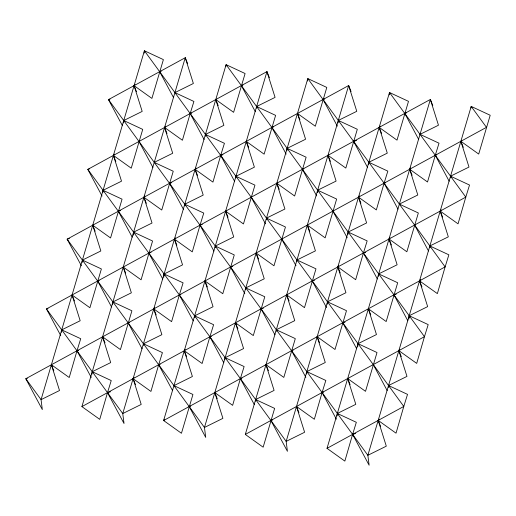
<?xml version="1.0" encoding="UTF-8"?>
<svg xmlns="http://www.w3.org/2000/svg" width="516" height="516" viewBox="0 0 516 516"><rect width="100%" height="100%" fill="white"/><g stroke="black" fill="none" stroke-linecap="round" stroke-linejoin="round"><path stroke-width="0.77" d="M61.481 332.265L61.727 329.872L80.18 320.746L72.059 294.984L89.9 307.742L101.394 268.946L82.399 260.096L82.154 262.489M102.819 192.713L103.065 190.314L121.518 181.187L113.397 155.426L114.326 154.142M91.996 374.113L92.241 371.713L110.695 362.593L102.574 336.825L120.415 349.59L131.909 310.793L112.914 301.937L112.669 304.337M123.492 122.937L123.737 120.538L142.19 111.411L134.07 85.65L134.999 84.366M144.157 53.154L144.403 50.762L163.398 59.611L151.904 98.408L134.07 85.65L136.495 91.68M133.251 235.354L133.579 232.161L152.033 223.035L143.912 197.273L144.841 195.99M163.772 277.202L164.094 274.009L182.548 264.882L174.434 239.114L175.356 237.831M184.599 205.826L184.767 204.226L203.22 195.1L195.1 169.338L196.028 168.055M205.271 136.05L205.433 134.45L223.886 125.324L215.772 99.562L233.606 112.32L245.1 73.524L226.105 64.674L122.756 413.561L124.027 423.501L107.502 392.637L111.237 380.569L92.241 371.713M194.448 317.45L194.609 315.85L213.063 306.723L204.949 280.962L222.783 293.727L234.277 254.923L215.282 246.074L215.12 247.674M225.937 66.267L226.105 64.674L424.455 336.671L416.702 363.393L398.862 350.635L399.79 349.351M235.786 177.891L235.947 176.298L254.401 167.171L246.287 141.41L264.121 154.168L275.615 115.371L256.62 106.515L256.458 108.115M224.963 359.297L225.131 357.698L243.584 348.571L235.464 322.81L253.298 335.568L264.792 296.771L245.797 287.922L245.635 289.515M266.301 219.739L266.469 218.139L284.922 209.019L276.802 183.251L294.636 196.016L306.13 157.212L287.135 148.363L286.89 150.762M255.478 401.138L255.646 399.545L274.099 390.418L265.979 364.651L283.813 377.415L295.307 338.619L276.312 329.763L276.15 331.362M307.562 80.98L307.807 78.587L326.802 87.436L315.308 126.233L297.468 113.475L305.588 139.236L287.135 148.363M296.816 261.586L296.984 259.987L315.437 250.86L307.317 225.099L325.151 237.857L336.645 199.06L317.65 190.21L317.405 192.603M306.581 374.003L306.827 371.61L325.28 362.484L317.159 336.722L335 349.48L346.494 310.684L327.499 301.834L327.254 304.227M338.077 122.827L338.322 120.434L356.775 111.308L348.655 85.54L67.138 239.172L81.412 265.824M347.919 234.451L348.165 232.052L366.618 222.931L358.504 197.164L359.426 195.88M337.096 415.851L337.341 413.458L355.795 404.331L347.681 378.563L365.515 391.328L377.009 352.531L358.014 343.675L357.685 346.875M368.592 164.675L368.837 162.276L387.29 153.149L379.17 127.388L380.099 126.104M389.257 94.892L389.503 92.499L408.498 101.349L397.004 140.146L379.17 127.388L381.595 133.418M378.434 276.299L378.68 273.899L397.133 264.772L389.019 239.011L389.941 237.728M388.367 387.123L388.529 385.523L406.982 376.396L398.862 350.635L401.287 356.666M408.872 318.94L409.194 315.747L427.654 306.62L419.534 280.859L420.456 279.569M429.705 247.564L429.867 245.964L448.32 236.844L440.2 211.076L441.128 209.793M450.371 177.788L450.533 176.188L468.992 167.061L460.872 141.3L478.706 154.065L490.2 115.261L471.205 106.412L367.856 455.299L369.127 465.238L352.602 434.375L356.337 422.307L337.341 413.458M471.043 108.012L471.205 106.412L486.465 127.336L25.8 378.725L42.325 409.588L41.061 399.648L144.403 50.762L403.789 406.447L396.03 433.176L378.196 420.411L379.118 419.127M123.737 120.538L142.732 129.387L131.238 168.19L113.397 155.426L115.829 161.456M235.947 176.298L254.943 185.147L243.455 223.944L225.615 211.186L233.735 236.947L215.282 246.074L215.475 247.603M266.469 218.139L285.464 226.995L273.97 265.792L256.13 253.034L264.25 278.795L245.797 287.922M410.613 167.945L409.685 169.235L417.805 194.996L399.352 204.123L418.347 212.973L406.853 251.769L389.019 239.011L391.444 245.042M110.527 391.779L107.502 392.637L99.743 419.366L81.909 406.608L185.25 57.715L108.476 99.614L122.376 125.569M255.646 399.545L274.641 408.395L263.147 447.191L245.306 434.433L348.655 85.54L351.08 91.571M355.634 433.517L352.602 434.375L344.849 461.104L327.009 448.346L430.357 99.453L46.472 308.949L60.74 335.6M165.513 126.207L164.585 127.497L172.705 153.258L154.252 162.385L173.247 171.235L161.753 210.031L143.912 197.273L146.344 203.304M154.69 307.607L153.762 308.897L161.882 334.658L143.429 343.785L143.622 345.314M134.018 377.389L133.096 378.673L141.21 404.434L122.756 413.561L46.472 308.949L47.982 308.516M185.205 349.455L184.276 350.738L192.397 376.506L173.944 385.633L192.939 394.482L181.445 433.279L163.611 420.521L266.953 71.627L87.81 169.39L102.078 196.048M164.533 419.231L163.611 420.521L445.127 266.888L448.862 254.82L429.867 245.964L430.06 247.499M338.76 265.656L337.832 266.946L345.952 292.707L327.499 301.834M81.909 406.608L465.793 197.112L469.528 185.044L450.533 176.188L450.732 177.717M245.306 434.433L424.455 336.671L428.19 324.596L409.194 315.747L409.394 317.276M327.009 448.346L403.789 406.447L407.524 394.372L388.529 385.523L388.722 387.052M256.62 106.515L275.073 97.395L266.953 71.627L269.378 77.658M82.399 260.096L100.852 250.97L92.732 225.202L110.566 237.966L122.06 199.17L103.065 190.314M317.65 190.21L336.103 181.084L327.983 155.322L345.823 168.081L357.317 129.284L338.322 120.434M112.914 301.937L131.367 292.811L123.247 267.049L141.081 279.807L152.575 241.011L133.579 232.161M276.312 329.763L294.765 320.636L286.644 294.875L304.485 307.639L315.979 268.836L296.984 259.987M358.014 343.675L376.467 334.555L368.347 308.787L386.187 321.552L397.675 282.749L378.68 273.899M161.173 71.253L159.663 71.685L173.557 97.634M109.992 99.188L108.476 99.614L367.856 455.299L386.31 446.172L378.196 420.411L380.621 426.442M242.875 85.166L241.359 85.598L255.259 111.546M191.694 113.101L190.178 113.526L182.419 140.255L164.585 127.497L167.01 133.521M324.577 99.078L323.061 99.511L337.335 126.162M89.32 168.964L87.81 169.39L286.161 441.386L287.425 451.326L270.9 420.463L272.416 420.037M273.39 127.013L271.88 127.439L286.148 154.097M222.964 154.729L220.693 155.374L212.94 182.103L195.1 169.338L197.525 175.369M406.279 112.991L404.763 113.423L418.657 139.372M171.776 182.664L169.506 183.303L183.406 209.257M356.608 140.494L353.576 141.352L367.476 167.307M120.596 210.593L118.325 211.238L132.219 237.192M303.905 168.855L302.395 169.287L316.663 195.938M69.408 238.527L67.138 239.172L204.459 427.474L205.729 437.413L189.198 406.55L190.714 406.124M436.794 154.839L435.278 155.264L427.525 181.993L409.685 169.235L412.11 175.266M202.298 224.505L200.021 225.15L192.268 251.879L174.434 239.114L176.859 245.145M385.607 182.767L384.091 183.199L376.338 209.928L358.504 197.164L360.929 203.194M151.111 252.44L148.84 253.085L162.734 279.033M99.169 280.588L97.653 281.014L111.553 306.968M232.813 266.353L230.536 266.998L244.81 293.649M180.871 294.501L179.355 294.926L171.596 321.655L153.762 308.897L156.187 314.928M365.696 252.337L363.425 252.975L355.666 279.704L337.832 266.946L340.257 272.97M129.684 322.435L128.168 322.861L142.068 348.816M314.508 280.265L312.238 280.91L326.512 307.562M78.496 350.364L76.987 350.796L69.228 377.518L51.394 364.76L59.514 390.522L41.061 399.648L25.8 378.725L27.316 378.299M263.328 308.2L261.057 308.839L274.951 334.794M211.386 336.348L209.87 336.774L202.117 363.503L184.276 350.738L186.702 356.769M396.211 294.178L393.94 294.823L407.84 320.778M160.199 364.277L158.683 364.709L150.93 391.431L133.096 378.673L135.521 384.704M345.03 322.113L342.753 322.758L356.653 348.706M293.082 350.261L291.572 350.687L305.846 377.338M241.901 378.189L240.385 378.621L232.632 405.344L214.791 392.586L222.912 418.347L204.459 427.474L307.807 78.587L445.127 266.888L437.368 293.617L419.534 280.859L421.959 286.89M323.603 392.102L322.087 392.534L314.328 419.263L296.494 406.498L304.614 432.26L286.161 441.386L389.503 92.499L465.793 197.112L458.04 223.841L440.2 211.076L442.625 217.107M368.837 162.276L387.832 171.125L384.091 183.199L397.991 209.154M348.165 232.052L367.16 240.907L363.425 252.975L377.319 278.93M306.827 371.61L325.822 380.46L322.087 392.534L336.361 419.185M225.131 357.698L244.12 366.547L240.385 378.621L254.285 404.57M143.429 343.785L162.424 352.634L158.683 364.709L172.583 390.657M61.727 329.872L80.722 338.722L76.987 350.796L91.255 377.448M449.178 181.219L435.278 155.264L439.013 143.196L420.018 134.347L438.471 125.22L430.357 99.453L432.782 105.483M414.606 225.047L428.506 250.995M332.91 211.134L347.184 237.786M373.268 364.599L387.168 390.554M281.723 239.063L295.997 265.721M251.208 197.222L265.482 223.873M234.593 181.322L220.693 155.374L224.428 143.3L205.433 134.45L205.632 135.979M204.072 139.481L190.178 113.526L193.913 101.459L174.918 92.603L193.371 83.482L185.25 57.715L187.682 63.745M213.921 251.105L200.021 225.15L203.762 213.082L184.767 204.226L184.96 205.755M138.991 141.461L152.891 167.41M223.77 362.729L209.87 336.774L213.605 324.706L194.609 315.85L194.809 317.379M193.248 320.881L179.355 294.926L183.09 282.858L164.094 274.009L164.294 275.538M460.872 141.3L463.297 147.331M327.983 155.322L330.414 161.353M297.468 113.475L299.899 119.506M368.347 308.787L370.772 314.818M307.317 225.099L309.742 231.129M276.802 183.251L279.227 189.282M347.681 378.563L350.106 384.594M246.287 141.41L248.712 147.434M317.159 336.722L319.591 342.753M215.772 99.562L218.197 105.593M286.644 294.875L289.076 300.905M256.13 253.034L258.561 259.058M225.615 211.186L228.04 217.217M296.494 406.498L298.919 412.529M265.979 364.651L268.404 370.682M235.464 322.81L237.889 328.84M204.949 280.962L207.374 286.993M214.791 392.586L217.223 398.616M123.247 267.049L125.672 273.08M92.732 225.202L95.157 231.233M102.574 336.825L105.006 342.856M72.059 294.984L74.491 301.015M51.394 364.76L53.819 370.791"/></g></svg>
